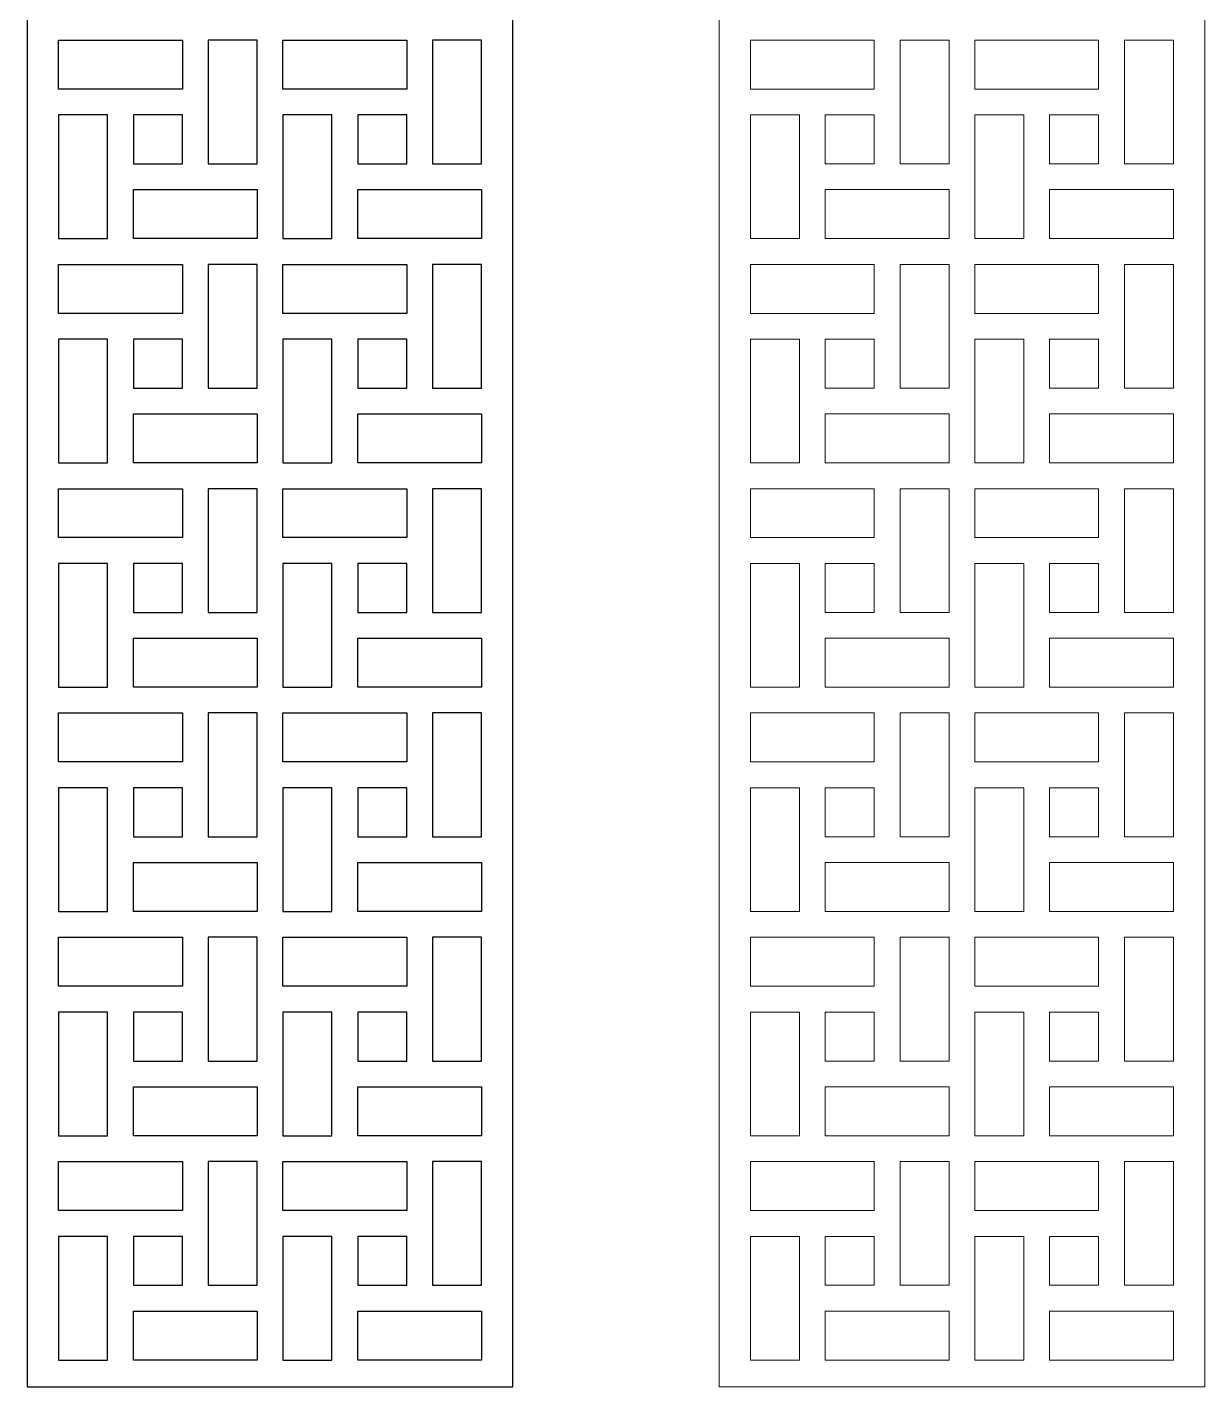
# Model space of a CAD drawing. Header units: centimetres. Extents: x -7.5 to 3.8, y -13.3 to 12.7.
# Drawn here: x -7.5 to 3.79, y -13.34 to -0.31 of the extents above; entities that cross this region are included whole.
import ezdxf

# ---------------------------------------------------------------- set-up
doc = ezdxf.new("R2010")
doc.units = ezdxf.units.CM
doc.header["$MEASUREMENT"] = 0
doc.layers.add('layer 1', color=7, linetype='Continuous')

msp = doc.modelspace()

# ---------------------------------------------------------------- linework, layer by layer
at = {"layer": 'layer 1', "color": 177}
msp.add_open_spline([(-7.49864, 12.74343), (-5.94725, 12.74343), (-4.39584, 12.74343), (-2.84453, 12.74343), (-2.84453, 12.74343), (-2.84453, 4.04856), (-2.84453, -4.64629), (-2.84453, -13.34116), (-2.84453, -13.34116), (-4.39584, -13.34116), (-5.94725, -13.34116), (-7.49864, -13.34116), (-7.49864, -13.34116), (-7.49864, -4.64629), (-7.49864, 4.04856), (-7.49864, 12.74343)], degree=3, knots=[0, 0, 0, 0, 0.2, 0.2, 0.2, 0.2, 0.4, 0.4, 0.4, 0.4, 0.6, 0.6, 0.6, 0.6, 1, 1, 1, 1], dxfattribs=at)
at = {"layer": 'layer 1', "color": 242, "lineweight": 9}
for points in [[(-0.86762, 12.74343), (0.68377, 12.74343), (2.23518, 12.74343), (3.78649, 12.74343), (3.78649, 12.74343), (3.78649, 4.04856), (3.78649, -4.64629), (3.78649, -13.34116), (3.78649, -13.34116), (2.23518, -13.34116), (0.68377, -13.34116), (-0.86762, -13.34116), (-0.86762, -13.34116), (-0.86762, -4.64629), (-0.86762, 4.04856), (-0.86762, 12.74343)], [(0.61906, -0.89956), (0.61906, -0.74307), (0.61906, -0.58647), (0.61906, -0.42994), (0.61906, -0.42994), (0.22359, -0.42994), (-0.17183, -0.42994), (-0.56732, -0.42994), (-0.56732, -0.42994), (-0.56732, -0.58647), (-0.56732, -0.74307), (-0.56732, -0.89956), (-0.56732, -0.89956), (-0.17183, -0.89956), (0.22359, -0.89956), (0.61906, -0.89956)], [(0.86626, -0.42994), (1.02278, -0.42994), (1.17931, -0.42994), (1.33586, -0.42994), (1.33586, -0.42994), (1.33586, -0.82541), (1.33586, -1.2209), (1.33586, -1.61639), (1.33586, -1.61639), (1.17931, -1.61639), (1.02278, -1.61639), (0.86626, -1.61639), (0.86626, -1.61639), (0.86626, -1.2209), (0.86626, -0.82541), (0.86626, -0.42994)], [(2.76942, -0.89956), (2.76942, -0.74307), (2.76942, -0.58647), (2.76942, -0.42994), (2.76942, -0.42994), (2.37396, -0.42994), (1.97848, -0.42994), (1.58305, -0.42994), (1.58305, -0.42994), (1.58305, -0.58647), (1.58305, -0.74307), (1.58305, -0.89956), (1.58305, -0.89956), (1.97848, -0.89956), (2.37396, -0.89956), (2.76942, -0.89956)], [(3.01668, -0.42994), (3.17314, -0.42994), (3.3297, -0.42994), (3.48621, -0.42994), (3.48621, -0.42994), (3.48621, -0.82541), (3.48621, -1.2209), (3.48621, -1.61639), (3.48621, -1.61639), (3.3297, -1.61639), (3.17314, -1.61639), (3.01668, -1.61639), (3.01668, -1.61639), (3.01668, -1.2209), (3.01668, -0.82541), (3.01668, -0.42994)], [(-0.09773, -2.33317), (-0.25423, -2.33317), (-0.41082, -2.33317), (-0.56732, -2.33317), (-0.56732, -2.33317), (-0.56732, -1.93767), (-0.56732, -1.54223), (-0.56732, -1.14672), (-0.56732, -1.14672), (-0.41082, -1.14672), (-0.25423, -1.14672), (-0.09773, -1.14672), (-0.09773, -1.14672), (-0.09773, -1.54223), (-0.09773, -1.93765), (-0.09773, -2.33317)], [(0.14947, -1.14672), (0.30599, -1.14672), (0.46254, -1.14672), (0.61906, -1.14672), (0.61906, -1.14672), (0.61906, -1.30327), (0.61906, -1.45984), (0.61906, -1.61639), (0.61906, -1.61639), (0.46254, -1.61639), (0.30599, -1.61639), (0.14947, -1.61639), (0.14947, -1.61639), (0.14947, -1.45984), (0.14947, -1.30327), (0.14947, -1.14672)], [(2.05267, -2.33317), (1.89614, -2.33317), (1.73953, -2.33317), (1.58305, -2.33317), (1.58305, -2.33317), (1.58305, -1.93767), (1.58305, -1.54223), (1.58305, -1.14672), (1.58305, -1.14672), (1.73953, -1.14672), (1.89614, -1.14672), (2.05267, -1.14672), (2.05267, -1.14672), (2.05267, -1.54223), (2.05267, -1.93765), (2.05267, -2.33317)], [(2.29984, -1.14672), (2.45639, -1.14672), (2.61294, -1.14672), (2.76942, -1.14672), (2.76942, -1.14672), (2.76942, -1.30327), (2.76942, -1.45984), (2.76942, -1.61639), (2.76942, -1.61639), (2.61294, -1.61639), (2.45639, -1.61639), (2.29984, -1.61639), (2.29984, -1.61639), (2.29984, -1.45984), (2.29984, -1.30327), (2.29984, -1.14672)], [(1.33586, -1.86356), (0.94036, -1.86356), (0.54494, -1.86356), (0.14947, -1.86356), (0.14947, -1.86356), (0.14947, -2.0201), (0.14947, -2.17664), (0.14947, -2.33317), (0.14947, -2.33317), (0.54494, -2.33317), (0.94036, -2.33317), (1.33586, -2.33317), (1.33586, -2.33317), (1.33586, -2.17664), (1.33586, -2.0201), (1.33586, -1.86356)], [(3.48621, -1.86356), (3.09077, -1.86356), (2.69524, -1.86356), (2.29984, -1.86356), (2.29984, -1.86356), (2.29984, -2.0201), (2.29984, -2.17664), (2.29984, -2.33317), (2.29984, -2.33317), (2.69524, -2.33317), (3.09077, -2.33317), (3.48621, -2.33317), (3.48621, -2.33317), (3.48621, -2.17664), (3.48621, -2.0201), (3.48621, -1.86356)], [(0.61906, -3.04996), (0.61906, -2.89337), (0.61906, -2.73687), (0.61906, -2.58032), (0.61906, -2.58032), (0.22359, -2.58032), (-0.17183, -2.58032), (-0.56732, -2.58032), (-0.56732, -2.58032), (-0.56732, -2.73687), (-0.56732, -2.89337), (-0.56732, -3.04996), (-0.56732, -3.04996), (-0.17183, -3.04996), (0.22359, -3.04996), (0.61906, -3.04996)], [(0.86626, -2.58032), (1.02278, -2.58032), (1.17931, -2.58032), (1.33586, -2.58032), (1.33586, -2.58032), (1.33586, -2.97578), (1.33586, -3.3713), (1.33586, -3.76677), (1.33586, -3.76677), (1.17931, -3.76677), (1.02278, -3.76677), (0.86626, -3.76677), (0.86626, -3.76677), (0.86626, -3.3713), (0.86626, -2.97578), (0.86626, -2.58032)], [(2.76942, -3.04996), (2.76942, -2.89337), (2.76942, -2.73687), (2.76942, -2.58032), (2.76942, -2.58032), (2.37396, -2.58032), (1.97848, -2.58032), (1.58305, -2.58032), (1.58305, -2.58032), (1.58305, -2.73687), (1.58305, -2.89337), (1.58305, -3.04996), (1.58305, -3.04996), (1.97848, -3.04996), (2.37396, -3.04996), (2.76942, -3.04996)], [(3.01668, -2.58032), (3.17314, -2.58032), (3.3297, -2.58032), (3.48621, -2.58032), (3.48621, -2.58032), (3.48621, -2.97578), (3.48621, -3.3713), (3.48621, -3.76677), (3.48621, -3.76677), (3.3297, -3.76677), (3.17314, -3.76677), (3.01668, -3.76677), (3.01668, -3.76677), (3.01668, -3.3713), (3.01668, -2.97578), (3.01668, -2.58032)], [(-0.09773, -4.48355), (-0.25423, -4.48355), (-0.41082, -4.48355), (-0.56732, -4.48355), (-0.56732, -4.48355), (-0.56732, -4.08806), (-0.56732, -3.69262), (-0.56732, -3.29712), (-0.56732, -3.29712), (-0.41082, -3.29712), (-0.25423, -3.29712), (-0.09773, -3.29712), (-0.09773, -3.29712), (-0.09773, -3.69262), (-0.09773, -4.08806), (-0.09773, -4.48355)], [(0.14947, -3.29712), (0.30599, -3.29712), (0.46254, -3.29712), (0.61906, -3.29712), (0.61906, -3.29712), (0.61906, -3.45366), (0.61906, -3.61021), (0.61906, -3.76677), (0.61906, -3.76677), (0.46254, -3.76677), (0.30599, -3.76677), (0.14947, -3.76677), (0.14947, -3.76677), (0.14947, -3.61021), (0.14947, -3.45366), (0.14947, -3.29712)], [(2.05267, -4.48355), (1.89614, -4.48355), (1.73953, -4.48355), (1.58305, -4.48355), (1.58305, -4.48355), (1.58305, -4.08806), (1.58305, -3.69262), (1.58305, -3.29712), (1.58305, -3.29712), (1.73953, -3.29712), (1.89614, -3.29712), (2.05267, -3.29712), (2.05267, -3.29712), (2.05267, -3.69262), (2.05267, -4.08806), (2.05267, -4.48355)], [(2.29984, -3.29712), (2.45639, -3.29712), (2.61294, -3.29712), (2.76942, -3.29712), (2.76942, -3.29712), (2.76942, -3.45366), (2.76942, -3.61021), (2.76942, -3.76677), (2.76942, -3.76677), (2.61294, -3.76677), (2.45639, -3.76677), (2.29984, -3.76677), (2.29984, -3.76677), (2.29984, -3.61021), (2.29984, -3.45366), (2.29984, -3.29712)], [(1.33586, -4.01393), (0.94036, -4.01393), (0.54494, -4.01393), (0.14947, -4.01393), (0.14947, -4.01393), (0.14947, -4.17048), (0.14947, -4.32697), (0.14947, -4.48355), (0.14947, -4.48355), (0.54494, -4.48355), (0.94036, -4.48355), (1.33586, -4.48355), (1.33586, -4.48355), (1.33586, -4.32697), (1.33586, -4.17048), (1.33586, -4.01393)], [(3.48621, -4.01393), (3.09077, -4.01393), (2.69524, -4.01393), (2.29984, -4.01393), (2.29984, -4.01393), (2.29984, -4.17048), (2.29984, -4.32697), (2.29984, -4.48355), (2.29984, -4.48355), (2.69524, -4.48355), (3.09077, -4.48355), (3.48621, -4.48355), (3.48621, -4.48355), (3.48621, -4.32697), (3.48621, -4.17048), (3.48621, -4.01393)], [(0.61906, -5.20033), (0.61906, -5.04374), (0.61906, -4.88725), (0.61906, -4.73073), (0.61906, -4.73073), (0.22359, -4.73073), (-0.17183, -4.73073), (-0.56732, -4.73073), (-0.56732, -4.73073), (-0.56732, -4.88725), (-0.56732, -5.04374), (-0.56732, -5.20033), (-0.56732, -5.20033), (-0.17183, -5.20033), (0.22359, -5.20033), (0.61906, -5.20033)], [(0.86626, -4.73073), (1.02278, -4.73073), (1.17931, -4.73073), (1.33586, -4.73073), (1.33586, -4.73073), (1.33586, -5.12615), (1.33586, -5.52168), (1.33586, -5.91715), (1.33586, -5.91715), (1.17931, -5.91715), (1.02278, -5.91715), (0.86626, -5.91715), (0.86626, -5.91715), (0.86626, -5.52165), (0.86626, -5.12615), (0.86626, -4.73073)], [(2.76942, -5.20033), (2.76942, -5.04374), (2.76942, -4.88725), (2.76942, -4.73073), (2.76942, -4.73073), (2.37396, -4.73073), (1.97848, -4.73073), (1.58305, -4.73073), (1.58305, -4.73073), (1.58305, -4.88725), (1.58305, -5.04374), (1.58305, -5.20033), (1.58305, -5.20033), (1.97848, -5.20033), (2.37396, -5.20033), (2.76942, -5.20033)], [(3.01668, -4.73073), (3.17314, -4.73073), (3.3297, -4.73073), (3.48621, -4.73073), (3.48621, -4.73073), (3.48621, -5.12615), (3.48621, -5.52168), (3.48621, -5.91715), (3.48621, -5.91715), (3.3297, -5.91715), (3.17314, -5.91715), (3.01668, -5.91715), (3.01668, -5.91715), (3.01668, -5.52165), (3.01668, -5.12615), (3.01668, -4.73073)], [(-0.09773, -6.63396), (-0.25423, -6.63396), (-0.41082, -6.63396), (-0.56732, -6.63396), (-0.56732, -6.63396), (-0.56732, -6.23842), (-0.56732, -5.84295), (-0.56732, -5.44746), (-0.56732, -5.44746), (-0.41082, -5.44746), (-0.25423, -5.44746), (-0.09773, -5.44746), (-0.09773, -5.44746), (-0.09773, -5.84295), (-0.09773, -6.23842), (-0.09773, -6.63396)], [(0.14947, -5.44746), (0.30599, -5.44746), (0.46254, -5.44746), (0.61906, -5.44746), (0.61906, -5.44746), (0.61906, -5.60404), (0.61906, -5.76058), (0.61906, -5.91715), (0.61906, -5.91715), (0.46254, -5.91715), (0.30599, -5.91715), (0.14947, -5.91715), (0.14947, -5.91715), (0.14947, -5.76058), (0.14947, -5.60404), (0.14947, -5.44746)], [(2.05267, -6.63396), (1.89614, -6.63396), (1.73953, -6.63396), (1.58305, -6.63396), (1.58305, -6.63396), (1.58305, -6.23842), (1.58305, -5.84295), (1.58305, -5.44746), (1.58305, -5.44746), (1.73953, -5.44746), (1.89614, -5.44746), (2.05267, -5.44746), (2.05267, -5.44746), (2.05267, -5.84295), (2.05267, -6.23842), (2.05267, -6.63396)], [(2.29984, -5.44746), (2.45639, -5.44746), (2.61294, -5.44746), (2.76942, -5.44746), (2.76942, -5.44746), (2.76942, -5.60404), (2.76942, -5.76058), (2.76942, -5.91715), (2.76942, -5.91715), (2.61294, -5.91715), (2.45639, -5.91715), (2.29984, -5.91715), (2.29984, -5.91715), (2.29984, -5.76058), (2.29984, -5.60404), (2.29984, -5.44746)], [(1.33586, -6.16428), (0.94036, -6.16428), (0.54494, -6.16428), (0.14947, -6.16428), (0.14947, -6.16428), (0.14947, -6.32084), (0.14947, -6.47736), (0.14947, -6.63396), (0.14947, -6.63396), (0.54494, -6.63396), (0.94036, -6.63396), (1.33586, -6.63396), (1.33586, -6.63396), (1.33586, -6.47736), (1.33586, -6.32084), (1.33586, -6.16428)], [(3.48621, -6.16428), (3.09077, -6.16428), (2.69524, -6.16428), (2.29984, -6.16428), (2.29984, -6.16428), (2.29984, -6.32084), (2.29984, -6.47736), (2.29984, -6.63396), (2.29984, -6.63396), (2.69524, -6.63396), (3.09077, -6.63396), (3.48621, -6.63396), (3.48621, -6.63396), (3.48621, -6.47736), (3.48621, -6.32084), (3.48621, -6.16428)], [(0.61906, -7.35073), (0.61906, -7.19413), (0.61906, -7.03763), (0.61906, -6.88109), (0.61906, -6.88109), (0.22359, -6.88109), (-0.17183, -6.88109), (-0.56732, -6.88109), (-0.56732, -6.88109), (-0.56732, -7.03763), (-0.56732, -7.19413), (-0.56732, -7.35073), (-0.56732, -7.35073), (-0.17183, -7.35073), (0.22359, -7.35073), (0.61906, -7.35073)], [(0.86626, -6.88109), (1.02278, -6.88109), (1.17931, -6.88109), (1.33586, -6.88109), (1.33586, -6.88109), (1.33586, -7.27654), (1.33586, -7.67203), (1.33586, -8.06751), (1.33586, -8.06751), (1.17931, -8.06751), (1.02278, -8.06751), (0.86626, -8.06751), (0.86626, -8.06751), (0.86626, -7.67203), (0.86626, -7.27654), (0.86626, -6.88109)], [(2.76942, -7.35073), (2.76942, -7.19413), (2.76942, -7.03763), (2.76942, -6.88109), (2.76942, -6.88109), (2.37396, -6.88109), (1.97848, -6.88109), (1.58305, -6.88109), (1.58305, -6.88109), (1.58305, -7.03763), (1.58305, -7.19413), (1.58305, -7.35073), (1.58305, -7.35073), (1.97848, -7.35073), (2.37396, -7.35073), (2.76942, -7.35073)], [(3.01668, -6.88109), (3.17314, -6.88109), (3.3297, -6.88109), (3.48621, -6.88109), (3.48621, -6.88109), (3.48621, -7.27654), (3.48621, -7.67203), (3.48621, -8.06751), (3.48621, -8.06751), (3.3297, -8.06751), (3.17314, -8.06751), (3.01668, -8.06751), (3.01668, -8.06751), (3.01668, -7.67203), (3.01668, -7.27654), (3.01668, -6.88109)], [(-0.09773, -8.78434), (-0.25423, -8.78434), (-0.41082, -8.78434), (-0.56732, -8.78434), (-0.56732, -8.78434), (-0.56732, -8.38883), (-0.56732, -7.99334), (-0.56732, -7.59789), (-0.56732, -7.59789), (-0.41082, -7.59789), (-0.25423, -7.59789), (-0.09773, -7.59789), (-0.09773, -7.59789), (-0.09773, -7.99334), (-0.09773, -8.38883), (-0.09773, -8.78434)], [(0.14947, -7.59789), (0.30599, -7.59789), (0.46254, -7.59789), (0.61906, -7.59789), (0.61906, -7.59789), (0.61906, -7.75439), (0.61906, -7.91095), (0.61906, -8.06751), (0.61906, -8.06751), (0.46254, -8.06751), (0.30599, -8.06751), (0.14947, -8.06751), (0.14947, -8.06751), (0.14947, -7.91095), (0.14947, -7.75439), (0.14947, -7.59789)], [(2.05267, -8.78434), (1.89614, -8.78434), (1.73953, -8.78434), (1.58305, -8.78434), (1.58305, -8.78434), (1.58305, -8.38883), (1.58305, -7.99334), (1.58305, -7.59789), (1.58305, -7.59789), (1.73953, -7.59789), (1.89614, -7.59789), (2.05267, -7.59789), (2.05267, -7.59789), (2.05267, -7.99334), (2.05267, -8.38883), (2.05267, -8.78434)], [(2.29984, -7.59789), (2.45639, -7.59789), (2.61294, -7.59789), (2.76942, -7.59789), (2.76942, -7.59789), (2.76942, -7.75439), (2.76942, -7.91095), (2.76942, -8.06751), (2.76942, -8.06751), (2.61294, -8.06751), (2.45639, -8.06751), (2.29984, -8.06751), (2.29984, -8.06751), (2.29984, -7.91095), (2.29984, -7.75439), (2.29984, -7.59789)], [(1.33586, -8.31465), (0.94036, -8.31465), (0.54494, -8.31465), (0.14947, -8.31465), (0.14947, -8.31465), (0.14947, -8.47124), (0.14947, -8.62776), (0.14947, -8.78434), (0.14947, -8.78434), (0.54494, -8.78434), (0.94036, -8.78434), (1.33586, -8.78434), (1.33586, -8.78434), (1.33586, -8.62776), (1.33586, -8.47124), (1.33586, -8.31465)], [(3.48621, -8.31465), (3.09077, -8.31465), (2.69524, -8.31465), (2.29984, -8.31465), (2.29984, -8.31465), (2.29984, -8.47124), (2.29984, -8.62776), (2.29984, -8.78434), (2.29984, -8.78434), (2.69524, -8.78434), (3.09077, -8.78434), (3.48621, -8.78434), (3.48621, -8.78434), (3.48621, -8.62776), (3.48621, -8.47124), (3.48621, -8.31465)], [(0.61906, -9.50112), (0.61906, -9.34453), (0.61906, -9.18801), (0.61906, -9.0315), (0.61906, -9.0315), (0.22359, -9.0315), (-0.17183, -9.0315), (-0.56732, -9.0315), (-0.56732, -9.0315), (-0.56732, -9.18801), (-0.56732, -9.34453), (-0.56732, -9.50112), (-0.56732, -9.50112), (-0.17183, -9.50112), (0.22359, -9.50112), (0.61906, -9.50112)], [(0.86626, -9.0315), (1.02278, -9.0315), (1.17931, -9.0315), (1.33586, -9.0315), (1.33586, -9.0315), (1.33586, -9.42691), (1.33586, -9.82244), (1.33586, -10.21789), (1.33586, -10.21789), (1.17931, -10.21789), (1.02278, -10.21789), (0.86626, -10.21789), (0.86626, -10.21789), (0.86626, -9.82244), (0.86626, -9.42694), (0.86626, -9.0315)], [(2.76942, -9.50112), (2.76942, -9.34453), (2.76942, -9.18801), (2.76942, -9.0315), (2.76942, -9.0315), (2.37396, -9.0315), (1.97848, -9.0315), (1.58305, -9.0315), (1.58305, -9.0315), (1.58305, -9.18801), (1.58305, -9.34453), (1.58305, -9.50112), (1.58305, -9.50112), (1.97848, -9.50112), (2.37396, -9.50112), (2.76942, -9.50112)], [(3.01668, -9.0315), (3.17314, -9.0315), (3.3297, -9.0315), (3.48621, -9.0315), (3.48621, -9.0315), (3.48621, -9.42691), (3.48621, -9.82244), (3.48621, -10.21789), (3.48621, -10.21789), (3.3297, -10.21789), (3.17314, -10.21789), (3.01668, -10.21789), (3.01668, -10.21789), (3.01668, -9.82244), (3.01668, -9.42694), (3.01668, -9.0315)], [(-0.09773, -10.93472), (-0.25423, -10.93472), (-0.41082, -10.93472), (-0.56732, -10.93472), (-0.56732, -10.93472), (-0.56732, -10.53921), (-0.56732, -10.1437), (-0.56732, -9.74825), (-0.56732, -9.74825), (-0.41082, -9.74825), (-0.25423, -9.74825), (-0.09773, -9.74825), (-0.09773, -9.74825), (-0.09773, -10.1437), (-0.09773, -10.53921), (-0.09773, -10.93472)], [(0.14947, -9.74825), (0.30599, -9.74825), (0.46254, -9.74825), (0.61906, -9.74825), (0.61906, -9.74825), (0.61906, -9.90479), (0.61906, -10.06133), (0.61906, -10.21789), (0.61906, -10.21789), (0.46254, -10.21789), (0.30599, -10.21789), (0.14947, -10.21789), (0.14947, -10.21789), (0.14947, -10.06133), (0.14947, -9.90479), (0.14947, -9.74825)], [(2.05267, -10.93472), (1.89614, -10.93472), (1.73953, -10.93472), (1.58305, -10.93472), (1.58305, -10.93472), (1.58305, -10.53921), (1.58305, -10.1437), (1.58305, -9.74825), (1.58305, -9.74825), (1.73953, -9.74825), (1.89614, -9.74825), (2.05267, -9.74825), (2.05267, -9.74825), (2.05267, -10.1437), (2.05267, -10.53921), (2.05267, -10.93472)], [(2.29984, -9.74825), (2.45639, -9.74825), (2.61294, -9.74825), (2.76942, -9.74825), (2.76942, -9.74825), (2.76942, -9.90479), (2.76942, -10.06133), (2.76942, -10.21789), (2.76942, -10.21789), (2.61294, -10.21789), (2.45639, -10.21789), (2.29984, -10.21789), (2.29984, -10.21789), (2.29984, -10.06133), (2.29984, -9.90479), (2.29984, -9.74825)], [(1.33586, -10.46502), (0.94036, -10.46502), (0.54494, -10.46502), (0.14947, -10.46502), (0.14947, -10.46502), (0.14947, -10.62163), (0.14947, -10.77814), (0.14947, -10.93472), (0.14947, -10.93472), (0.54494, -10.93472), (0.94036, -10.93472), (1.33586, -10.93472), (1.33586, -10.93472), (1.33586, -10.77814), (1.33586, -10.62163), (1.33586, -10.46502)], [(3.48621, -10.46502), (3.09077, -10.46502), (2.69524, -10.46502), (2.29984, -10.46502), (2.29984, -10.46502), (2.29984, -10.62163), (2.29984, -10.77814), (2.29984, -10.93472), (2.29984, -10.93472), (2.69524, -10.93472), (3.09077, -10.93472), (3.48621, -10.93472), (3.48621, -10.93472), (3.48621, -10.77814), (3.48621, -10.62163), (3.48621, -10.46502)], [(0.61906, -11.65146), (0.61906, -11.49491), (0.61906, -11.33841), (0.61906, -11.18188), (0.61906, -11.18188), (0.22359, -11.18188), (-0.17183, -11.18188), (-0.56732, -11.18188), (-0.56732, -11.18188), (-0.56732, -11.33841), (-0.56732, -11.49491), (-0.56732, -11.65146), (-0.56732, -11.65146), (-0.17183, -11.65146), (0.22359, -11.65146), (0.61906, -11.65146)], [(0.86626, -11.18188), (1.02278, -11.18188), (1.17931, -11.18188), (1.33586, -11.18188), (1.33586, -11.18188), (1.33586, -11.57731), (1.33586, -11.97282), (1.33586, -12.36826), (1.33586, -12.36826), (1.17931, -12.36826), (1.02278, -12.36826), (0.86626, -12.36826), (0.86626, -12.36826), (0.86626, -11.97282), (0.86626, -11.57731), (0.86626, -11.18188)], [(2.76942, -11.65146), (2.76942, -11.49491), (2.76942, -11.33841), (2.76942, -11.18188), (2.76942, -11.18188), (2.37396, -11.18188), (1.97848, -11.18188), (1.58305, -11.18188), (1.58305, -11.18188), (1.58305, -11.33841), (1.58305, -11.49491), (1.58305, -11.65146), (1.58305, -11.65146), (1.97848, -11.65146), (2.37396, -11.65146), (2.76942, -11.65146)], [(3.01668, -11.18188), (3.17314, -11.18188), (3.3297, -11.18188), (3.48621, -11.18188), (3.48621, -11.18188), (3.48621, -11.57731), (3.48621, -11.97282), (3.48621, -12.36826), (3.48621, -12.36826), (3.3297, -12.36826), (3.17314, -12.36826), (3.01668, -12.36826), (3.01668, -12.36826), (3.01668, -11.97282), (3.01668, -11.57731), (3.01668, -11.18188)], [(-0.09773, -13.08502), (-0.25423, -13.08502), (-0.41082, -13.08502), (-0.56732, -13.08502), (-0.56732, -13.08502), (-0.56732, -12.6896), (-0.56732, -12.29411), (-0.56732, -11.89867), (-0.56732, -11.89867), (-0.41082, -11.89867), (-0.25423, -11.89867), (-0.09773, -11.89867), (-0.09773, -11.89867), (-0.09773, -12.29411), (-0.09773, -12.6896), (-0.09773, -13.08502)], [(0.14947, -11.89867), (0.30599, -11.89867), (0.46254, -11.89867), (0.61906, -11.89867), (0.61906, -11.89867), (0.61906, -12.05516), (0.61906, -12.21172), (0.61906, -12.36826), (0.61906, -12.36826), (0.46254, -12.36826), (0.30599, -12.36826), (0.14947, -12.36826), (0.14947, -12.36826), (0.14947, -12.21172), (0.14947, -12.05516), (0.14947, -11.89867)], [(2.05267, -13.08502), (1.89614, -13.08502), (1.73953, -13.08502), (1.58305, -13.08502), (1.58305, -13.08502), (1.58305, -12.6896), (1.58305, -12.29411), (1.58305, -11.89867), (1.58305, -11.89867), (1.73953, -11.89867), (1.89614, -11.89867), (2.05267, -11.89867), (2.05267, -11.89867), (2.05267, -12.29411), (2.05267, -12.6896), (2.05267, -13.08502)], [(2.29984, -11.89867), (2.45639, -11.89867), (2.61294, -11.89867), (2.76942, -11.89867), (2.76942, -11.89867), (2.76942, -12.05516), (2.76942, -12.21172), (2.76942, -12.36826), (2.76942, -12.36826), (2.61294, -12.36826), (2.45639, -12.36826), (2.29984, -12.36826), (2.29984, -12.36826), (2.29984, -12.21172), (2.29984, -12.05516), (2.29984, -11.89867)], [(1.33586, -12.61539), (0.94036, -12.61539), (0.54494, -12.61539), (0.14947, -12.61539), (0.14947, -12.61539), (0.14947, -12.77198), (0.14947, -12.92853), (0.14947, -13.08502), (0.14947, -13.08502), (0.54494, -13.08502), (0.94036, -13.08502), (1.33586, -13.08502), (1.33586, -13.08502), (1.33586, -12.92853), (1.33586, -12.77198), (1.33586, -12.61539)], [(3.48621, -12.61539), (3.09077, -12.61539), (2.69524, -12.61539), (2.29984, -12.61539), (2.29984, -12.61539), (2.29984, -12.77198), (2.29984, -12.92853), (2.29984, -13.08502), (2.29984, -13.08502), (2.69524, -13.08502), (3.09077, -13.08502), (3.48621, -13.08502), (3.48621, -13.08502), (3.48621, -12.92853), (3.48621, -12.77198), (3.48621, -12.61539)]]:
    msp.add_open_spline(points, degree=3, knots=[0, 0, 0, 0, 0.2, 0.2, 0.2, 0.2, 0.4, 0.4, 0.4, 0.4, 0.6, 0.6, 0.6, 0.6, 1, 1, 1, 1], dxfattribs=at)
at = {"layer": 'layer 1', "color": 7}
for points in [[(-6.01196, -0.89956), (-6.01196, -0.74307), (-6.01196, -0.58647), (-6.01196, -0.42994), (-6.01196, -0.42994), (-6.40743, -0.42994), (-6.80285, -0.42994), (-7.19834, -0.42994), (-7.19834, -0.42994), (-7.19834, -0.58647), (-7.19834, -0.74307), (-7.19834, -0.89956), (-7.19834, -0.89956), (-6.80285, -0.89956), (-6.40743, -0.89956), (-6.01196, -0.89956)], [(-5.76476, -0.42994), (-5.60824, -0.42994), (-5.45171, -0.42994), (-5.29516, -0.42994), (-5.29516, -0.42994), (-5.29516, -0.82541), (-5.29516, -1.2209), (-5.29516, -1.61639), (-5.29516, -1.61639), (-5.45171, -1.61639), (-5.60824, -1.61639), (-5.76476, -1.61639), (-5.76476, -1.61639), (-5.76476, -1.2209), (-5.76476, -0.82541), (-5.76476, -0.42994)], [(-3.8616, -0.89956), (-3.8616, -0.74307), (-3.8616, -0.58647), (-3.8616, -0.42994), (-3.8616, -0.42994), (-4.25706, -0.42994), (-4.65254, -0.42994), (-5.04797, -0.42994), (-5.04797, -0.42994), (-5.04797, -0.58647), (-5.04797, -0.74307), (-5.04797, -0.89956), (-5.04797, -0.89956), (-4.65254, -0.89956), (-4.25706, -0.89956), (-3.8616, -0.89956)], [(-3.61434, -0.42994), (-3.45788, -0.42994), (-3.30132, -0.42994), (-3.14481, -0.42994), (-3.14481, -0.42994), (-3.14481, -0.82541), (-3.14481, -1.2209), (-3.14481, -1.61639), (-3.14481, -1.61639), (-3.30132, -1.61639), (-3.45788, -1.61639), (-3.61434, -1.61639), (-3.61434, -1.61639), (-3.61434, -1.2209), (-3.61434, -0.82541), (-3.61434, -0.42994)], [(-6.72875, -2.33317), (-6.88525, -2.33317), (-7.04184, -2.33317), (-7.19834, -2.33317), (-7.19834, -2.33317), (-7.19834, -1.93767), (-7.19834, -1.54223), (-7.19834, -1.14672), (-7.19834, -1.14672), (-7.04184, -1.14672), (-6.88525, -1.14672), (-6.72875, -1.14672), (-6.72875, -1.14672), (-6.72875, -1.54223), (-6.72875, -1.93765), (-6.72875, -2.33317)], [(-6.48155, -1.14672), (-6.32503, -1.14672), (-6.16848, -1.14672), (-6.01196, -1.14672), (-6.01196, -1.14672), (-6.01196, -1.30327), (-6.01196, -1.45984), (-6.01196, -1.61639), (-6.01196, -1.61639), (-6.16848, -1.61639), (-6.32503, -1.61639), (-6.48155, -1.61639), (-6.48155, -1.61639), (-6.48155, -1.45984), (-6.48155, -1.30327), (-6.48155, -1.14672)], [(-4.57835, -2.33317), (-4.73488, -2.33317), (-4.89149, -2.33317), (-5.04797, -2.33317), (-5.04797, -2.33317), (-5.04797, -1.93767), (-5.04797, -1.54223), (-5.04797, -1.14672), (-5.04797, -1.14672), (-4.89149, -1.14672), (-4.73488, -1.14672), (-4.57835, -1.14672), (-4.57835, -1.14672), (-4.57835, -1.54223), (-4.57835, -1.93765), (-4.57835, -2.33317)], [(-4.33118, -1.14672), (-4.17463, -1.14672), (-4.01808, -1.14672), (-3.8616, -1.14672), (-3.8616, -1.14672), (-3.8616, -1.30327), (-3.8616, -1.45984), (-3.8616, -1.61639), (-3.8616, -1.61639), (-4.01808, -1.61639), (-4.17463, -1.61639), (-4.33118, -1.61639), (-4.33118, -1.61639), (-4.33118, -1.45984), (-4.33118, -1.30327), (-4.33118, -1.14672)], [(-5.29516, -1.86356), (-5.69066, -1.86356), (-6.08608, -1.86356), (-6.48155, -1.86356), (-6.48155, -1.86356), (-6.48155, -2.0201), (-6.48155, -2.17664), (-6.48155, -2.33317), (-6.48155, -2.33317), (-6.08608, -2.33317), (-5.69066, -2.33317), (-5.29516, -2.33317), (-5.29516, -2.33317), (-5.29516, -2.17664), (-5.29516, -2.0201), (-5.29516, -1.86356)], [(-3.14481, -1.86356), (-3.54025, -1.86356), (-3.93578, -1.86356), (-4.33118, -1.86356), (-4.33118, -1.86356), (-4.33118, -2.0201), (-4.33118, -2.17664), (-4.33118, -2.33317), (-4.33118, -2.33317), (-3.93578, -2.33317), (-3.54025, -2.33317), (-3.14481, -2.33317), (-3.14481, -2.33317), (-3.14481, -2.17664), (-3.14481, -2.0201), (-3.14481, -1.86356)], [(-6.01196, -3.04996), (-6.01196, -2.89337), (-6.01196, -2.73687), (-6.01196, -2.58032), (-6.01196, -2.58032), (-6.40743, -2.58032), (-6.80285, -2.58032), (-7.19834, -2.58032), (-7.19834, -2.58032), (-7.19834, -2.73687), (-7.19834, -2.89337), (-7.19834, -3.04996), (-7.19834, -3.04996), (-6.80285, -3.04996), (-6.40743, -3.04996), (-6.01196, -3.04996)], [(-5.76476, -2.58032), (-5.60824, -2.58032), (-5.45171, -2.58032), (-5.29516, -2.58032), (-5.29516, -2.58032), (-5.29516, -2.97578), (-5.29516, -3.3713), (-5.29516, -3.76677), (-5.29516, -3.76677), (-5.45171, -3.76677), (-5.60824, -3.76677), (-5.76476, -3.76677), (-5.76476, -3.76677), (-5.76476, -3.3713), (-5.76476, -2.97578), (-5.76476, -2.58032)], [(-3.8616, -3.04996), (-3.8616, -2.89337), (-3.8616, -2.73687), (-3.8616, -2.58032), (-3.8616, -2.58032), (-4.25706, -2.58032), (-4.65254, -2.58032), (-5.04797, -2.58032), (-5.04797, -2.58032), (-5.04797, -2.73687), (-5.04797, -2.89337), (-5.04797, -3.04996), (-5.04797, -3.04996), (-4.65254, -3.04996), (-4.25706, -3.04996), (-3.8616, -3.04996)], [(-3.61434, -2.58032), (-3.45788, -2.58032), (-3.30132, -2.58032), (-3.14481, -2.58032), (-3.14481, -2.58032), (-3.14481, -2.97578), (-3.14481, -3.3713), (-3.14481, -3.76677), (-3.14481, -3.76677), (-3.30132, -3.76677), (-3.45788, -3.76677), (-3.61434, -3.76677), (-3.61434, -3.76677), (-3.61434, -3.3713), (-3.61434, -2.97578), (-3.61434, -2.58032)], [(-6.72875, -4.48355), (-6.88525, -4.48355), (-7.04184, -4.48355), (-7.19834, -4.48355), (-7.19834, -4.48355), (-7.19834, -4.08806), (-7.19834, -3.69262), (-7.19834, -3.29712), (-7.19834, -3.29712), (-7.04184, -3.29712), (-6.88525, -3.29712), (-6.72875, -3.29712), (-6.72875, -3.29712), (-6.72875, -3.69262), (-6.72875, -4.08806), (-6.72875, -4.48355)], [(-6.48155, -3.29712), (-6.32503, -3.29712), (-6.16848, -3.29712), (-6.01196, -3.29712), (-6.01196, -3.29712), (-6.01196, -3.45366), (-6.01196, -3.61021), (-6.01196, -3.76677), (-6.01196, -3.76677), (-6.16848, -3.76677), (-6.32503, -3.76677), (-6.48155, -3.76677), (-6.48155, -3.76677), (-6.48155, -3.61021), (-6.48155, -3.45366), (-6.48155, -3.29712)], [(-4.57835, -4.48355), (-4.73488, -4.48355), (-4.89149, -4.48355), (-5.04797, -4.48355), (-5.04797, -4.48355), (-5.04797, -4.08806), (-5.04797, -3.69262), (-5.04797, -3.29712), (-5.04797, -3.29712), (-4.89149, -3.29712), (-4.73488, -3.29712), (-4.57835, -3.29712), (-4.57835, -3.29712), (-4.57835, -3.69262), (-4.57835, -4.08806), (-4.57835, -4.48355)], [(-4.33118, -3.29712), (-4.17463, -3.29712), (-4.01808, -3.29712), (-3.8616, -3.29712), (-3.8616, -3.29712), (-3.8616, -3.45366), (-3.8616, -3.61021), (-3.8616, -3.76677), (-3.8616, -3.76677), (-4.01808, -3.76677), (-4.17463, -3.76677), (-4.33118, -3.76677), (-4.33118, -3.76677), (-4.33118, -3.61021), (-4.33118, -3.45366), (-4.33118, -3.29712)], [(-5.29516, -4.01393), (-5.69066, -4.01393), (-6.08608, -4.01393), (-6.48155, -4.01393), (-6.48155, -4.01393), (-6.48155, -4.17048), (-6.48155, -4.32697), (-6.48155, -4.48355), (-6.48155, -4.48355), (-6.08608, -4.48355), (-5.69066, -4.48355), (-5.29516, -4.48355), (-5.29516, -4.48355), (-5.29516, -4.32697), (-5.29516, -4.17048), (-5.29516, -4.01393)], [(-3.14481, -4.01393), (-3.54025, -4.01393), (-3.93578, -4.01393), (-4.33118, -4.01393), (-4.33118, -4.01393), (-4.33118, -4.17048), (-4.33118, -4.32697), (-4.33118, -4.48355), (-4.33118, -4.48355), (-3.93578, -4.48355), (-3.54025, -4.48355), (-3.14481, -4.48355), (-3.14481, -4.48355), (-3.14481, -4.32697), (-3.14481, -4.17048), (-3.14481, -4.01393)], [(-6.01196, -5.20033), (-6.01196, -5.04374), (-6.01196, -4.88725), (-6.01196, -4.73073), (-6.01196, -4.73073), (-6.40743, -4.73073), (-6.80285, -4.73073), (-7.19834, -4.73073), (-7.19834, -4.73073), (-7.19834, -4.88725), (-7.19834, -5.04374), (-7.19834, -5.20033), (-7.19834, -5.20033), (-6.80285, -5.20033), (-6.40743, -5.20033), (-6.01196, -5.20033)], [(-5.76476, -4.73073), (-5.60824, -4.73073), (-5.45171, -4.73073), (-5.29516, -4.73073), (-5.29516, -4.73073), (-5.29516, -5.12615), (-5.29516, -5.52168), (-5.29516, -5.91715), (-5.29516, -5.91715), (-5.45171, -5.91715), (-5.60824, -5.91715), (-5.76476, -5.91715), (-5.76476, -5.91715), (-5.76476, -5.52165), (-5.76476, -5.12615), (-5.76476, -4.73073)], [(-3.8616, -5.20033), (-3.8616, -5.04374), (-3.8616, -4.88725), (-3.8616, -4.73073), (-3.8616, -4.73073), (-4.25706, -4.73073), (-4.65254, -4.73073), (-5.04797, -4.73073), (-5.04797, -4.73073), (-5.04797, -4.88725), (-5.04797, -5.04374), (-5.04797, -5.20033), (-5.04797, -5.20033), (-4.65254, -5.20033), (-4.25706, -5.20033), (-3.8616, -5.20033)], [(-3.61434, -4.73073), (-3.45788, -4.73073), (-3.30132, -4.73073), (-3.14481, -4.73073), (-3.14481, -4.73073), (-3.14481, -5.12615), (-3.14481, -5.52168), (-3.14481, -5.91715), (-3.14481, -5.91715), (-3.30132, -5.91715), (-3.45788, -5.91715), (-3.61434, -5.91715), (-3.61434, -5.91715), (-3.61434, -5.52165), (-3.61434, -5.12615), (-3.61434, -4.73073)], [(-6.72875, -6.63396), (-6.88525, -6.63396), (-7.04184, -6.63396), (-7.19834, -6.63396), (-7.19834, -6.63396), (-7.19834, -6.23842), (-7.19834, -5.84295), (-7.19834, -5.44746), (-7.19834, -5.44746), (-7.04184, -5.44746), (-6.88525, -5.44746), (-6.72875, -5.44746), (-6.72875, -5.44746), (-6.72875, -5.84295), (-6.72875, -6.23842), (-6.72875, -6.63396)], [(-6.48155, -5.44746), (-6.32503, -5.44746), (-6.16848, -5.44746), (-6.01196, -5.44746), (-6.01196, -5.44746), (-6.01196, -5.60404), (-6.01196, -5.76058), (-6.01196, -5.91715), (-6.01196, -5.91715), (-6.16848, -5.91715), (-6.32503, -5.91715), (-6.48155, -5.91715), (-6.48155, -5.91715), (-6.48155, -5.76058), (-6.48155, -5.60404), (-6.48155, -5.44746)], [(-4.57835, -6.63396), (-4.73488, -6.63396), (-4.89149, -6.63396), (-5.04797, -6.63396), (-5.04797, -6.63396), (-5.04797, -6.23842), (-5.04797, -5.84295), (-5.04797, -5.44746), (-5.04797, -5.44746), (-4.89149, -5.44746), (-4.73488, -5.44746), (-4.57835, -5.44746), (-4.57835, -5.44746), (-4.57835, -5.84295), (-4.57835, -6.23842), (-4.57835, -6.63396)], [(-4.33118, -5.44746), (-4.17463, -5.44746), (-4.01808, -5.44746), (-3.8616, -5.44746), (-3.8616, -5.44746), (-3.8616, -5.60404), (-3.8616, -5.76058), (-3.8616, -5.91715), (-3.8616, -5.91715), (-4.01808, -5.91715), (-4.17463, -5.91715), (-4.33118, -5.91715), (-4.33118, -5.91715), (-4.33118, -5.76058), (-4.33118, -5.60404), (-4.33118, -5.44746)], [(-5.29516, -6.16428), (-5.69066, -6.16428), (-6.08608, -6.16428), (-6.48155, -6.16428), (-6.48155, -6.16428), (-6.48155, -6.32084), (-6.48155, -6.47736), (-6.48155, -6.63396), (-6.48155, -6.63396), (-6.08608, -6.63396), (-5.69066, -6.63396), (-5.29516, -6.63396), (-5.29516, -6.63396), (-5.29516, -6.47736), (-5.29516, -6.32084), (-5.29516, -6.16428)], [(-3.14481, -6.16428), (-3.54025, -6.16428), (-3.93578, -6.16428), (-4.33118, -6.16428), (-4.33118, -6.16428), (-4.33118, -6.32084), (-4.33118, -6.47736), (-4.33118, -6.63396), (-4.33118, -6.63396), (-3.93578, -6.63396), (-3.54025, -6.63396), (-3.14481, -6.63396), (-3.14481, -6.63396), (-3.14481, -6.47736), (-3.14481, -6.32084), (-3.14481, -6.16428)], [(-6.01196, -7.35073), (-6.01196, -7.19413), (-6.01196, -7.03763), (-6.01196, -6.88109), (-6.01196, -6.88109), (-6.40743, -6.88109), (-6.80285, -6.88109), (-7.19834, -6.88109), (-7.19834, -6.88109), (-7.19834, -7.03763), (-7.19834, -7.19413), (-7.19834, -7.35073), (-7.19834, -7.35073), (-6.80285, -7.35073), (-6.40743, -7.35073), (-6.01196, -7.35073)], [(-5.76476, -6.88109), (-5.60824, -6.88109), (-5.45171, -6.88109), (-5.29516, -6.88109), (-5.29516, -6.88109), (-5.29516, -7.27654), (-5.29516, -7.67203), (-5.29516, -8.06751), (-5.29516, -8.06751), (-5.45171, -8.06751), (-5.60824, -8.06751), (-5.76476, -8.06751), (-5.76476, -8.06751), (-5.76476, -7.67203), (-5.76476, -7.27654), (-5.76476, -6.88109)], [(-3.8616, -7.35073), (-3.8616, -7.19413), (-3.8616, -7.03763), (-3.8616, -6.88109), (-3.8616, -6.88109), (-4.25706, -6.88109), (-4.65254, -6.88109), (-5.04797, -6.88109), (-5.04797, -6.88109), (-5.04797, -7.03763), (-5.04797, -7.19413), (-5.04797, -7.35073), (-5.04797, -7.35073), (-4.65254, -7.35073), (-4.25706, -7.35073), (-3.8616, -7.35073)], [(-3.61434, -6.88109), (-3.45788, -6.88109), (-3.30132, -6.88109), (-3.14481, -6.88109), (-3.14481, -6.88109), (-3.14481, -7.27654), (-3.14481, -7.67203), (-3.14481, -8.06751), (-3.14481, -8.06751), (-3.30132, -8.06751), (-3.45788, -8.06751), (-3.61434, -8.06751), (-3.61434, -8.06751), (-3.61434, -7.67203), (-3.61434, -7.27654), (-3.61434, -6.88109)], [(-6.72875, -8.78434), (-6.88525, -8.78434), (-7.04184, -8.78434), (-7.19834, -8.78434), (-7.19834, -8.78434), (-7.19834, -8.38883), (-7.19834, -7.99334), (-7.19834, -7.59789), (-7.19834, -7.59789), (-7.04184, -7.59789), (-6.88525, -7.59789), (-6.72875, -7.59789), (-6.72875, -7.59789), (-6.72875, -7.99334), (-6.72875, -8.38883), (-6.72875, -8.78434)], [(-6.48155, -7.59789), (-6.32503, -7.59789), (-6.16848, -7.59789), (-6.01196, -7.59789), (-6.01196, -7.59789), (-6.01196, -7.75439), (-6.01196, -7.91095), (-6.01196, -8.06751), (-6.01196, -8.06751), (-6.16848, -8.06751), (-6.32503, -8.06751), (-6.48155, -8.06751), (-6.48155, -8.06751), (-6.48155, -7.91095), (-6.48155, -7.75439), (-6.48155, -7.59789)], [(-4.57835, -8.78434), (-4.73488, -8.78434), (-4.89149, -8.78434), (-5.04797, -8.78434), (-5.04797, -8.78434), (-5.04797, -8.38883), (-5.04797, -7.99334), (-5.04797, -7.59789), (-5.04797, -7.59789), (-4.89149, -7.59789), (-4.73488, -7.59789), (-4.57835, -7.59789), (-4.57835, -7.59789), (-4.57835, -7.99334), (-4.57835, -8.38883), (-4.57835, -8.78434)], [(-4.33118, -7.59789), (-4.17463, -7.59789), (-4.01808, -7.59789), (-3.8616, -7.59789), (-3.8616, -7.59789), (-3.8616, -7.75439), (-3.8616, -7.91095), (-3.8616, -8.06751), (-3.8616, -8.06751), (-4.01808, -8.06751), (-4.17463, -8.06751), (-4.33118, -8.06751), (-4.33118, -8.06751), (-4.33118, -7.91095), (-4.33118, -7.75439), (-4.33118, -7.59789)], [(-5.29516, -8.31465), (-5.69066, -8.31465), (-6.08608, -8.31465), (-6.48155, -8.31465), (-6.48155, -8.31465), (-6.48155, -8.47124), (-6.48155, -8.62776), (-6.48155, -8.78434), (-6.48155, -8.78434), (-6.08608, -8.78434), (-5.69066, -8.78434), (-5.29516, -8.78434), (-5.29516, -8.78434), (-5.29516, -8.62776), (-5.29516, -8.47124), (-5.29516, -8.31465)], [(-3.14481, -8.31465), (-3.54025, -8.31465), (-3.93578, -8.31465), (-4.33118, -8.31465), (-4.33118, -8.31465), (-4.33118, -8.47124), (-4.33118, -8.62776), (-4.33118, -8.78434), (-4.33118, -8.78434), (-3.93578, -8.78434), (-3.54025, -8.78434), (-3.14481, -8.78434), (-3.14481, -8.78434), (-3.14481, -8.62776), (-3.14481, -8.47124), (-3.14481, -8.31465)], [(-6.01196, -9.50112), (-6.01196, -9.34453), (-6.01196, -9.18801), (-6.01196, -9.0315), (-6.01196, -9.0315), (-6.40743, -9.0315), (-6.80285, -9.0315), (-7.19834, -9.0315), (-7.19834, -9.0315), (-7.19834, -9.18801), (-7.19834, -9.34453), (-7.19834, -9.50112), (-7.19834, -9.50112), (-6.80285, -9.50112), (-6.40743, -9.50112), (-6.01196, -9.50112)], [(-5.76476, -9.0315), (-5.60824, -9.0315), (-5.45171, -9.0315), (-5.29516, -9.0315), (-5.29516, -9.0315), (-5.29516, -9.42691), (-5.29516, -9.82244), (-5.29516, -10.21789), (-5.29516, -10.21789), (-5.45171, -10.21789), (-5.60824, -10.21789), (-5.76476, -10.21789), (-5.76476, -10.21789), (-5.76476, -9.82244), (-5.76476, -9.42694), (-5.76476, -9.0315)], [(-3.8616, -9.50112), (-3.8616, -9.34453), (-3.8616, -9.18801), (-3.8616, -9.0315), (-3.8616, -9.0315), (-4.25706, -9.0315), (-4.65254, -9.0315), (-5.04797, -9.0315), (-5.04797, -9.0315), (-5.04797, -9.18801), (-5.04797, -9.34453), (-5.04797, -9.50112), (-5.04797, -9.50112), (-4.65254, -9.50112), (-4.25706, -9.50112), (-3.8616, -9.50112)], [(-3.61434, -9.0315), (-3.45788, -9.0315), (-3.30132, -9.0315), (-3.14481, -9.0315), (-3.14481, -9.0315), (-3.14481, -9.42691), (-3.14481, -9.82244), (-3.14481, -10.21789), (-3.14481, -10.21789), (-3.30132, -10.21789), (-3.45788, -10.21789), (-3.61434, -10.21789), (-3.61434, -10.21789), (-3.61434, -9.82244), (-3.61434, -9.42694), (-3.61434, -9.0315)], [(-6.72875, -10.93472), (-6.88525, -10.93472), (-7.04184, -10.93472), (-7.19834, -10.93472), (-7.19834, -10.93472), (-7.19834, -10.53921), (-7.19834, -10.1437), (-7.19834, -9.74825), (-7.19834, -9.74825), (-7.04184, -9.74825), (-6.88525, -9.74825), (-6.72875, -9.74825), (-6.72875, -9.74825), (-6.72875, -10.1437), (-6.72875, -10.53921), (-6.72875, -10.93472)], [(-6.48155, -9.74825), (-6.32503, -9.74825), (-6.16848, -9.74825), (-6.01196, -9.74825), (-6.01196, -9.74825), (-6.01196, -9.90479), (-6.01196, -10.06133), (-6.01196, -10.21789), (-6.01196, -10.21789), (-6.16848, -10.21789), (-6.32503, -10.21789), (-6.48155, -10.21789), (-6.48155, -10.21789), (-6.48155, -10.06133), (-6.48155, -9.90479), (-6.48155, -9.74825)], [(-4.57835, -10.93472), (-4.73488, -10.93472), (-4.89149, -10.93472), (-5.04797, -10.93472), (-5.04797, -10.93472), (-5.04797, -10.53921), (-5.04797, -10.1437), (-5.04797, -9.74825), (-5.04797, -9.74825), (-4.89149, -9.74825), (-4.73488, -9.74825), (-4.57835, -9.74825), (-4.57835, -9.74825), (-4.57835, -10.1437), (-4.57835, -10.53921), (-4.57835, -10.93472)], [(-4.33118, -9.74825), (-4.17463, -9.74825), (-4.01808, -9.74825), (-3.8616, -9.74825), (-3.8616, -9.74825), (-3.8616, -9.90479), (-3.8616, -10.06133), (-3.8616, -10.21789), (-3.8616, -10.21789), (-4.01808, -10.21789), (-4.17463, -10.21789), (-4.33118, -10.21789), (-4.33118, -10.21789), (-4.33118, -10.06133), (-4.33118, -9.90479), (-4.33118, -9.74825)], [(-5.29516, -10.46502), (-5.69066, -10.46502), (-6.08608, -10.46502), (-6.48155, -10.46502), (-6.48155, -10.46502), (-6.48155, -10.62163), (-6.48155, -10.77814), (-6.48155, -10.93472), (-6.48155, -10.93472), (-6.08608, -10.93472), (-5.69066, -10.93472), (-5.29516, -10.93472), (-5.29516, -10.93472), (-5.29516, -10.77814), (-5.29516, -10.62163), (-5.29516, -10.46502)], [(-3.14481, -10.46502), (-3.54025, -10.46502), (-3.93578, -10.46502), (-4.33118, -10.46502), (-4.33118, -10.46502), (-4.33118, -10.62163), (-4.33118, -10.77814), (-4.33118, -10.93472), (-4.33118, -10.93472), (-3.93578, -10.93472), (-3.54025, -10.93472), (-3.14481, -10.93472), (-3.14481, -10.93472), (-3.14481, -10.77814), (-3.14481, -10.62163), (-3.14481, -10.46502)], [(-6.01196, -11.65146), (-6.01196, -11.49491), (-6.01196, -11.33841), (-6.01196, -11.18188), (-6.01196, -11.18188), (-6.40743, -11.18188), (-6.80285, -11.18188), (-7.19834, -11.18188), (-7.19834, -11.18188), (-7.19834, -11.33841), (-7.19834, -11.49491), (-7.19834, -11.65146), (-7.19834, -11.65146), (-6.80285, -11.65146), (-6.40743, -11.65146), (-6.01196, -11.65146)], [(-5.76476, -11.18188), (-5.60824, -11.18188), (-5.45171, -11.18188), (-5.29516, -11.18188), (-5.29516, -11.18188), (-5.29516, -11.57731), (-5.29516, -11.97282), (-5.29516, -12.36826), (-5.29516, -12.36826), (-5.45171, -12.36826), (-5.60824, -12.36826), (-5.76476, -12.36826), (-5.76476, -12.36826), (-5.76476, -11.97282), (-5.76476, -11.57731), (-5.76476, -11.18188)], [(-3.8616, -11.65146), (-3.8616, -11.49491), (-3.8616, -11.33841), (-3.8616, -11.18188), (-3.8616, -11.18188), (-4.25706, -11.18188), (-4.65254, -11.18188), (-5.04797, -11.18188), (-5.04797, -11.18188), (-5.04797, -11.33841), (-5.04797, -11.49491), (-5.04797, -11.65146), (-5.04797, -11.65146), (-4.65254, -11.65146), (-4.25706, -11.65146), (-3.8616, -11.65146)], [(-3.61434, -11.18188), (-3.45788, -11.18188), (-3.30132, -11.18188), (-3.14481, -11.18188), (-3.14481, -11.18188), (-3.14481, -11.57731), (-3.14481, -11.97282), (-3.14481, -12.36826), (-3.14481, -12.36826), (-3.30132, -12.36826), (-3.45788, -12.36826), (-3.61434, -12.36826), (-3.61434, -12.36826), (-3.61434, -11.97282), (-3.61434, -11.57731), (-3.61434, -11.18188)], [(-6.72875, -13.08502), (-6.88525, -13.08502), (-7.04184, -13.08502), (-7.19834, -13.08502), (-7.19834, -13.08502), (-7.19834, -12.6896), (-7.19834, -12.29411), (-7.19834, -11.89867), (-7.19834, -11.89867), (-7.04184, -11.89867), (-6.88525, -11.89867), (-6.72875, -11.89867), (-6.72875, -11.89867), (-6.72875, -12.29411), (-6.72875, -12.6896), (-6.72875, -13.08502)], [(-6.48155, -11.89867), (-6.32503, -11.89867), (-6.16848, -11.89867), (-6.01196, -11.89867), (-6.01196, -11.89867), (-6.01196, -12.05516), (-6.01196, -12.21172), (-6.01196, -12.36826), (-6.01196, -12.36826), (-6.16848, -12.36826), (-6.32503, -12.36826), (-6.48155, -12.36826), (-6.48155, -12.36826), (-6.48155, -12.21172), (-6.48155, -12.05516), (-6.48155, -11.89867)], [(-4.57835, -13.08502), (-4.73488, -13.08502), (-4.89149, -13.08502), (-5.04797, -13.08502), (-5.04797, -13.08502), (-5.04797, -12.6896), (-5.04797, -12.29411), (-5.04797, -11.89867), (-5.04797, -11.89867), (-4.89149, -11.89867), (-4.73488, -11.89867), (-4.57835, -11.89867), (-4.57835, -11.89867), (-4.57835, -12.29411), (-4.57835, -12.6896), (-4.57835, -13.08502)], [(-4.33118, -11.89867), (-4.17463, -11.89867), (-4.01808, -11.89867), (-3.8616, -11.89867), (-3.8616, -11.89867), (-3.8616, -12.05516), (-3.8616, -12.21172), (-3.8616, -12.36826), (-3.8616, -12.36826), (-4.01808, -12.36826), (-4.17463, -12.36826), (-4.33118, -12.36826), (-4.33118, -12.36826), (-4.33118, -12.21172), (-4.33118, -12.05516), (-4.33118, -11.89867)], [(-5.29516, -12.61539), (-5.69066, -12.61539), (-6.08608, -12.61539), (-6.48155, -12.61539), (-6.48155, -12.61539), (-6.48155, -12.77198), (-6.48155, -12.92853), (-6.48155, -13.08502), (-6.48155, -13.08502), (-6.08608, -13.08502), (-5.69066, -13.08502), (-5.29516, -13.08502), (-5.29516, -13.08502), (-5.29516, -12.92853), (-5.29516, -12.77198), (-5.29516, -12.61539)], [(-3.14481, -12.61539), (-3.54025, -12.61539), (-3.93578, -12.61539), (-4.33118, -12.61539), (-4.33118, -12.61539), (-4.33118, -12.77198), (-4.33118, -12.92853), (-4.33118, -13.08502), (-4.33118, -13.08502), (-3.93578, -13.08502), (-3.54025, -13.08502), (-3.14481, -13.08502), (-3.14481, -13.08502), (-3.14481, -12.92853), (-3.14481, -12.77198), (-3.14481, -12.61539)]]:
    msp.add_open_spline(points, degree=3, knots=[0, 0, 0, 0, 0.2, 0.2, 0.2, 0.2, 0.4, 0.4, 0.4, 0.4, 0.6, 0.6, 0.6, 0.6, 1, 1, 1, 1], dxfattribs=at)

doc.saveas('drawing.dxf')
